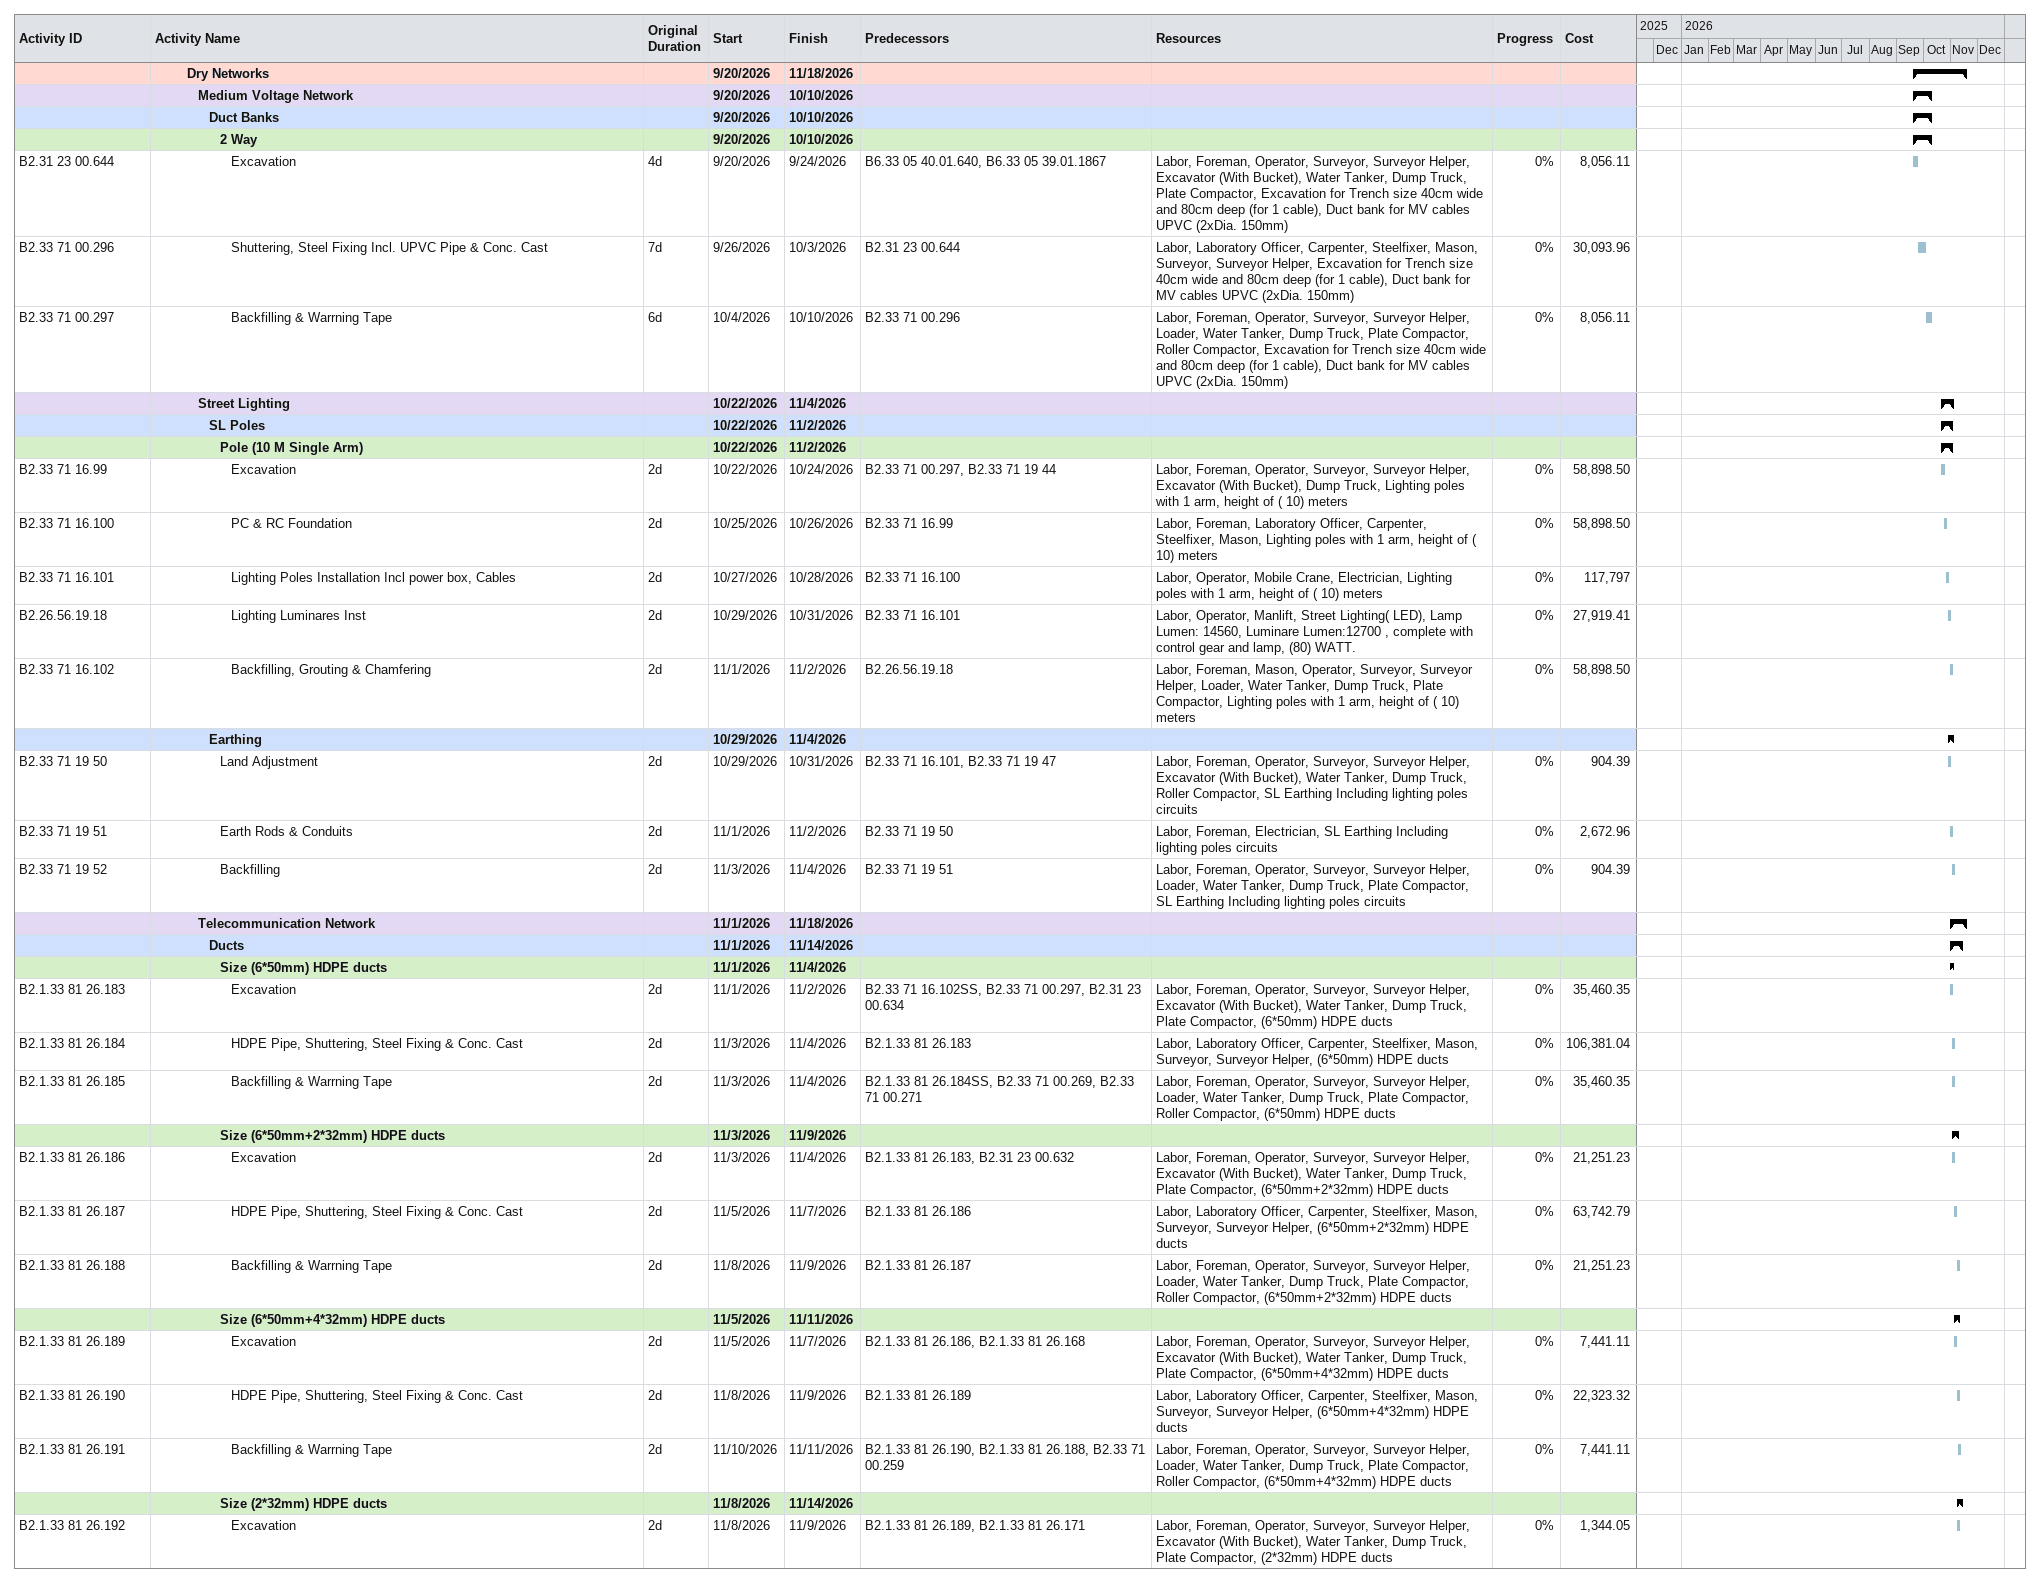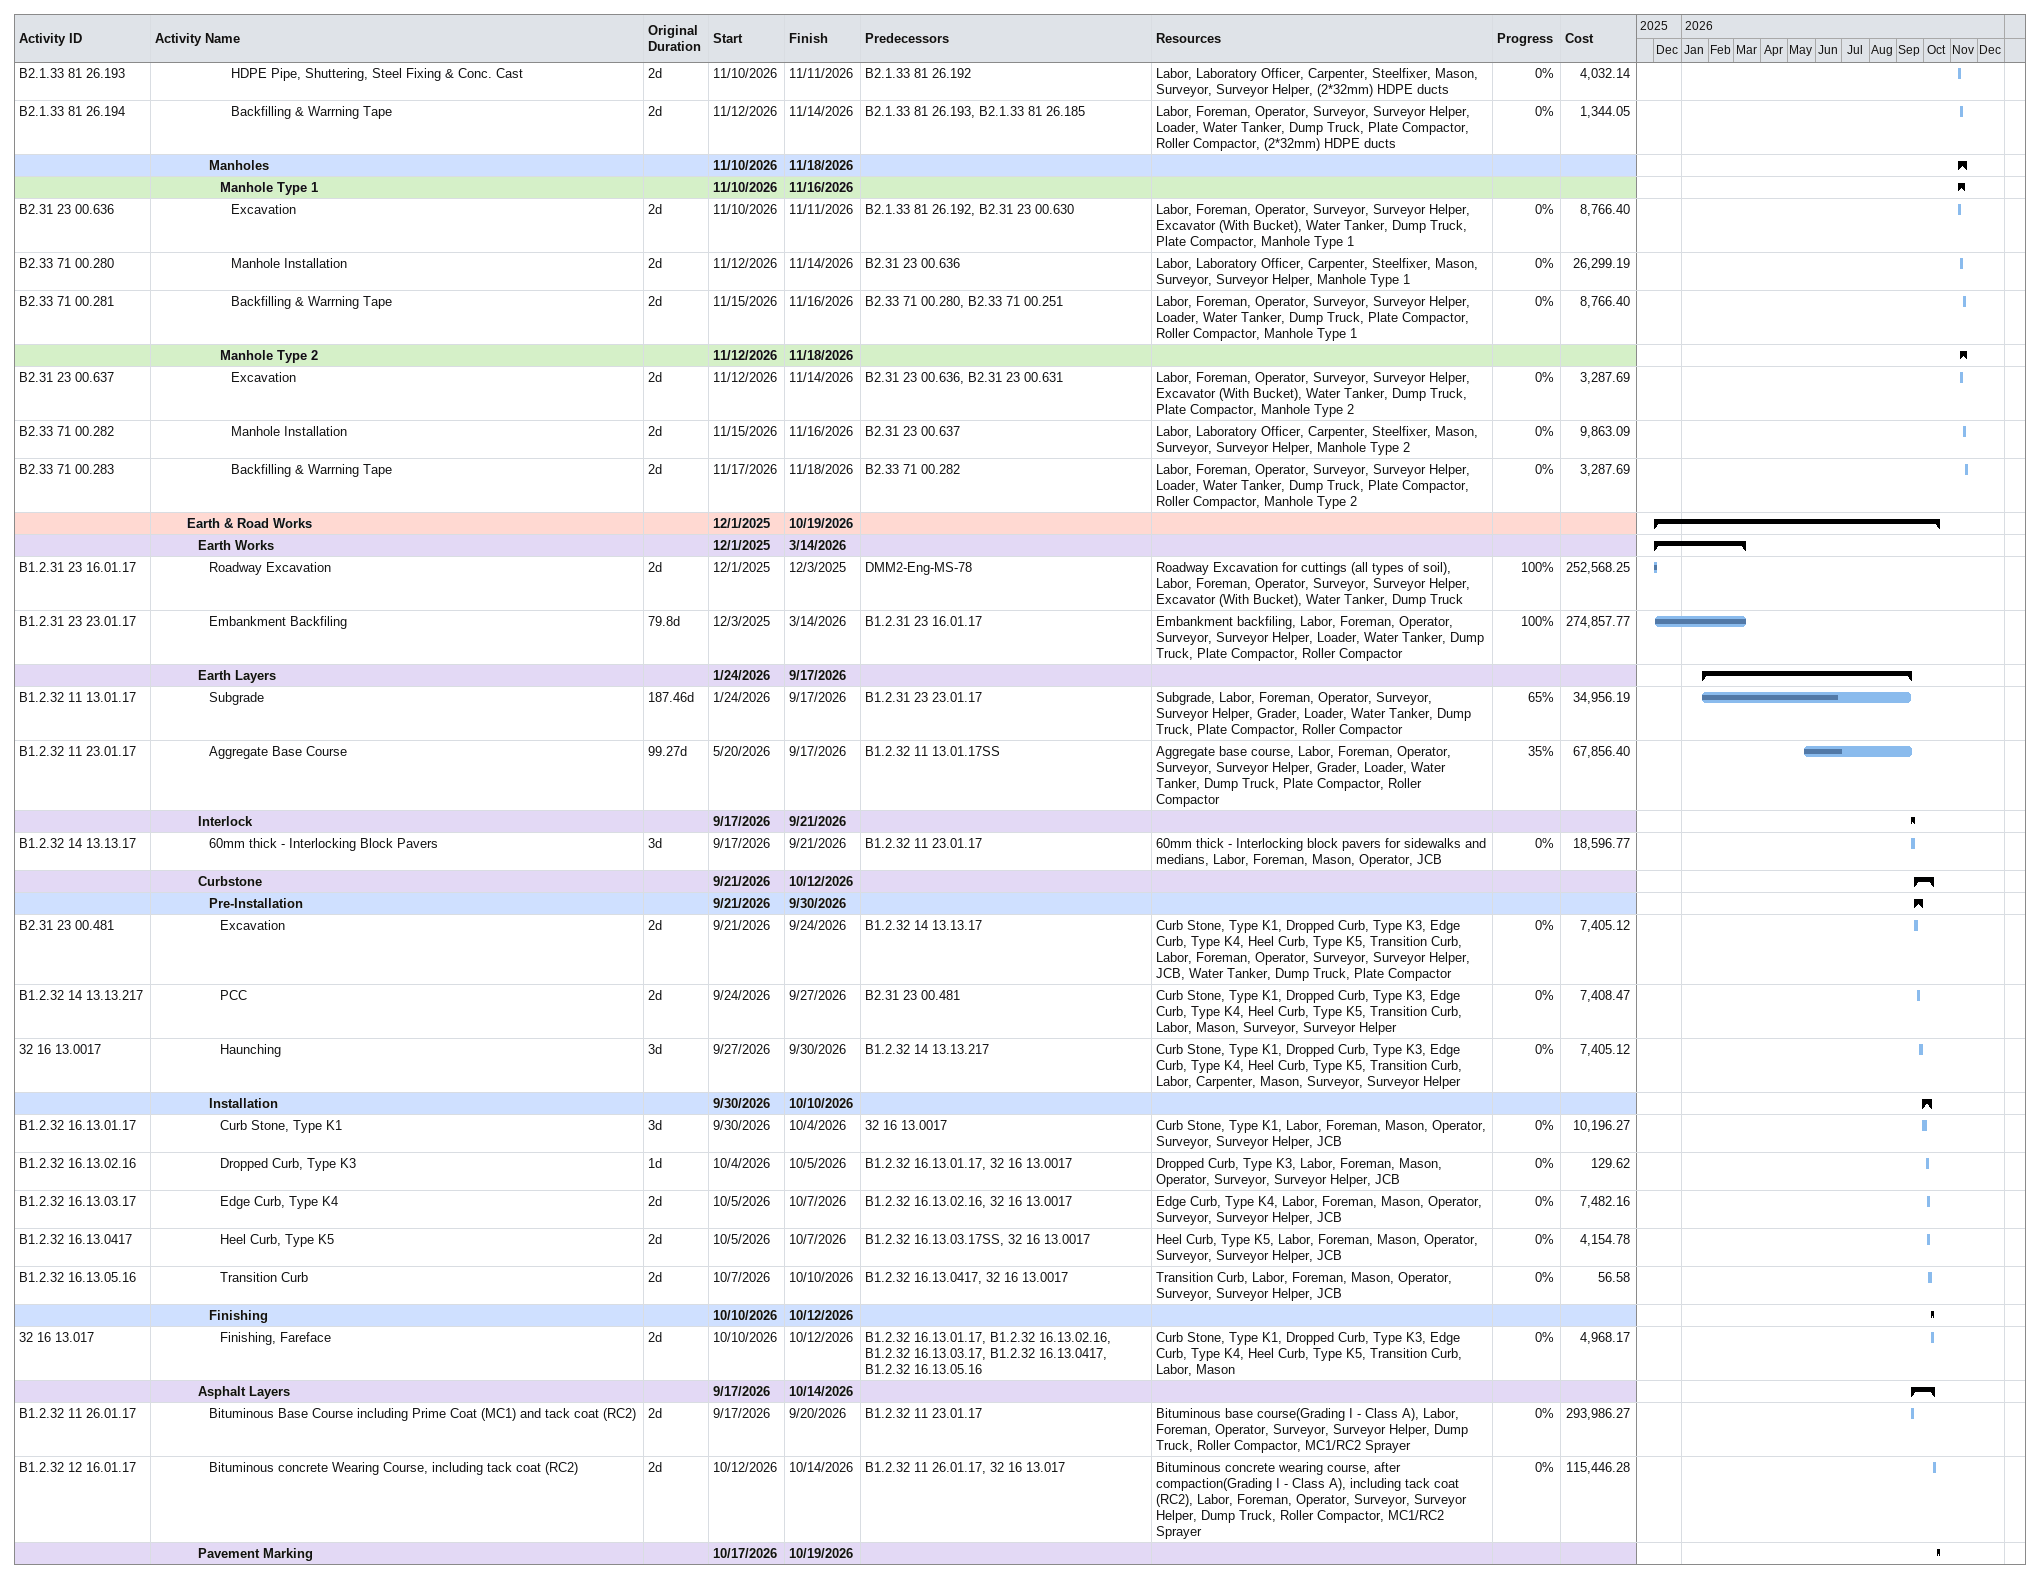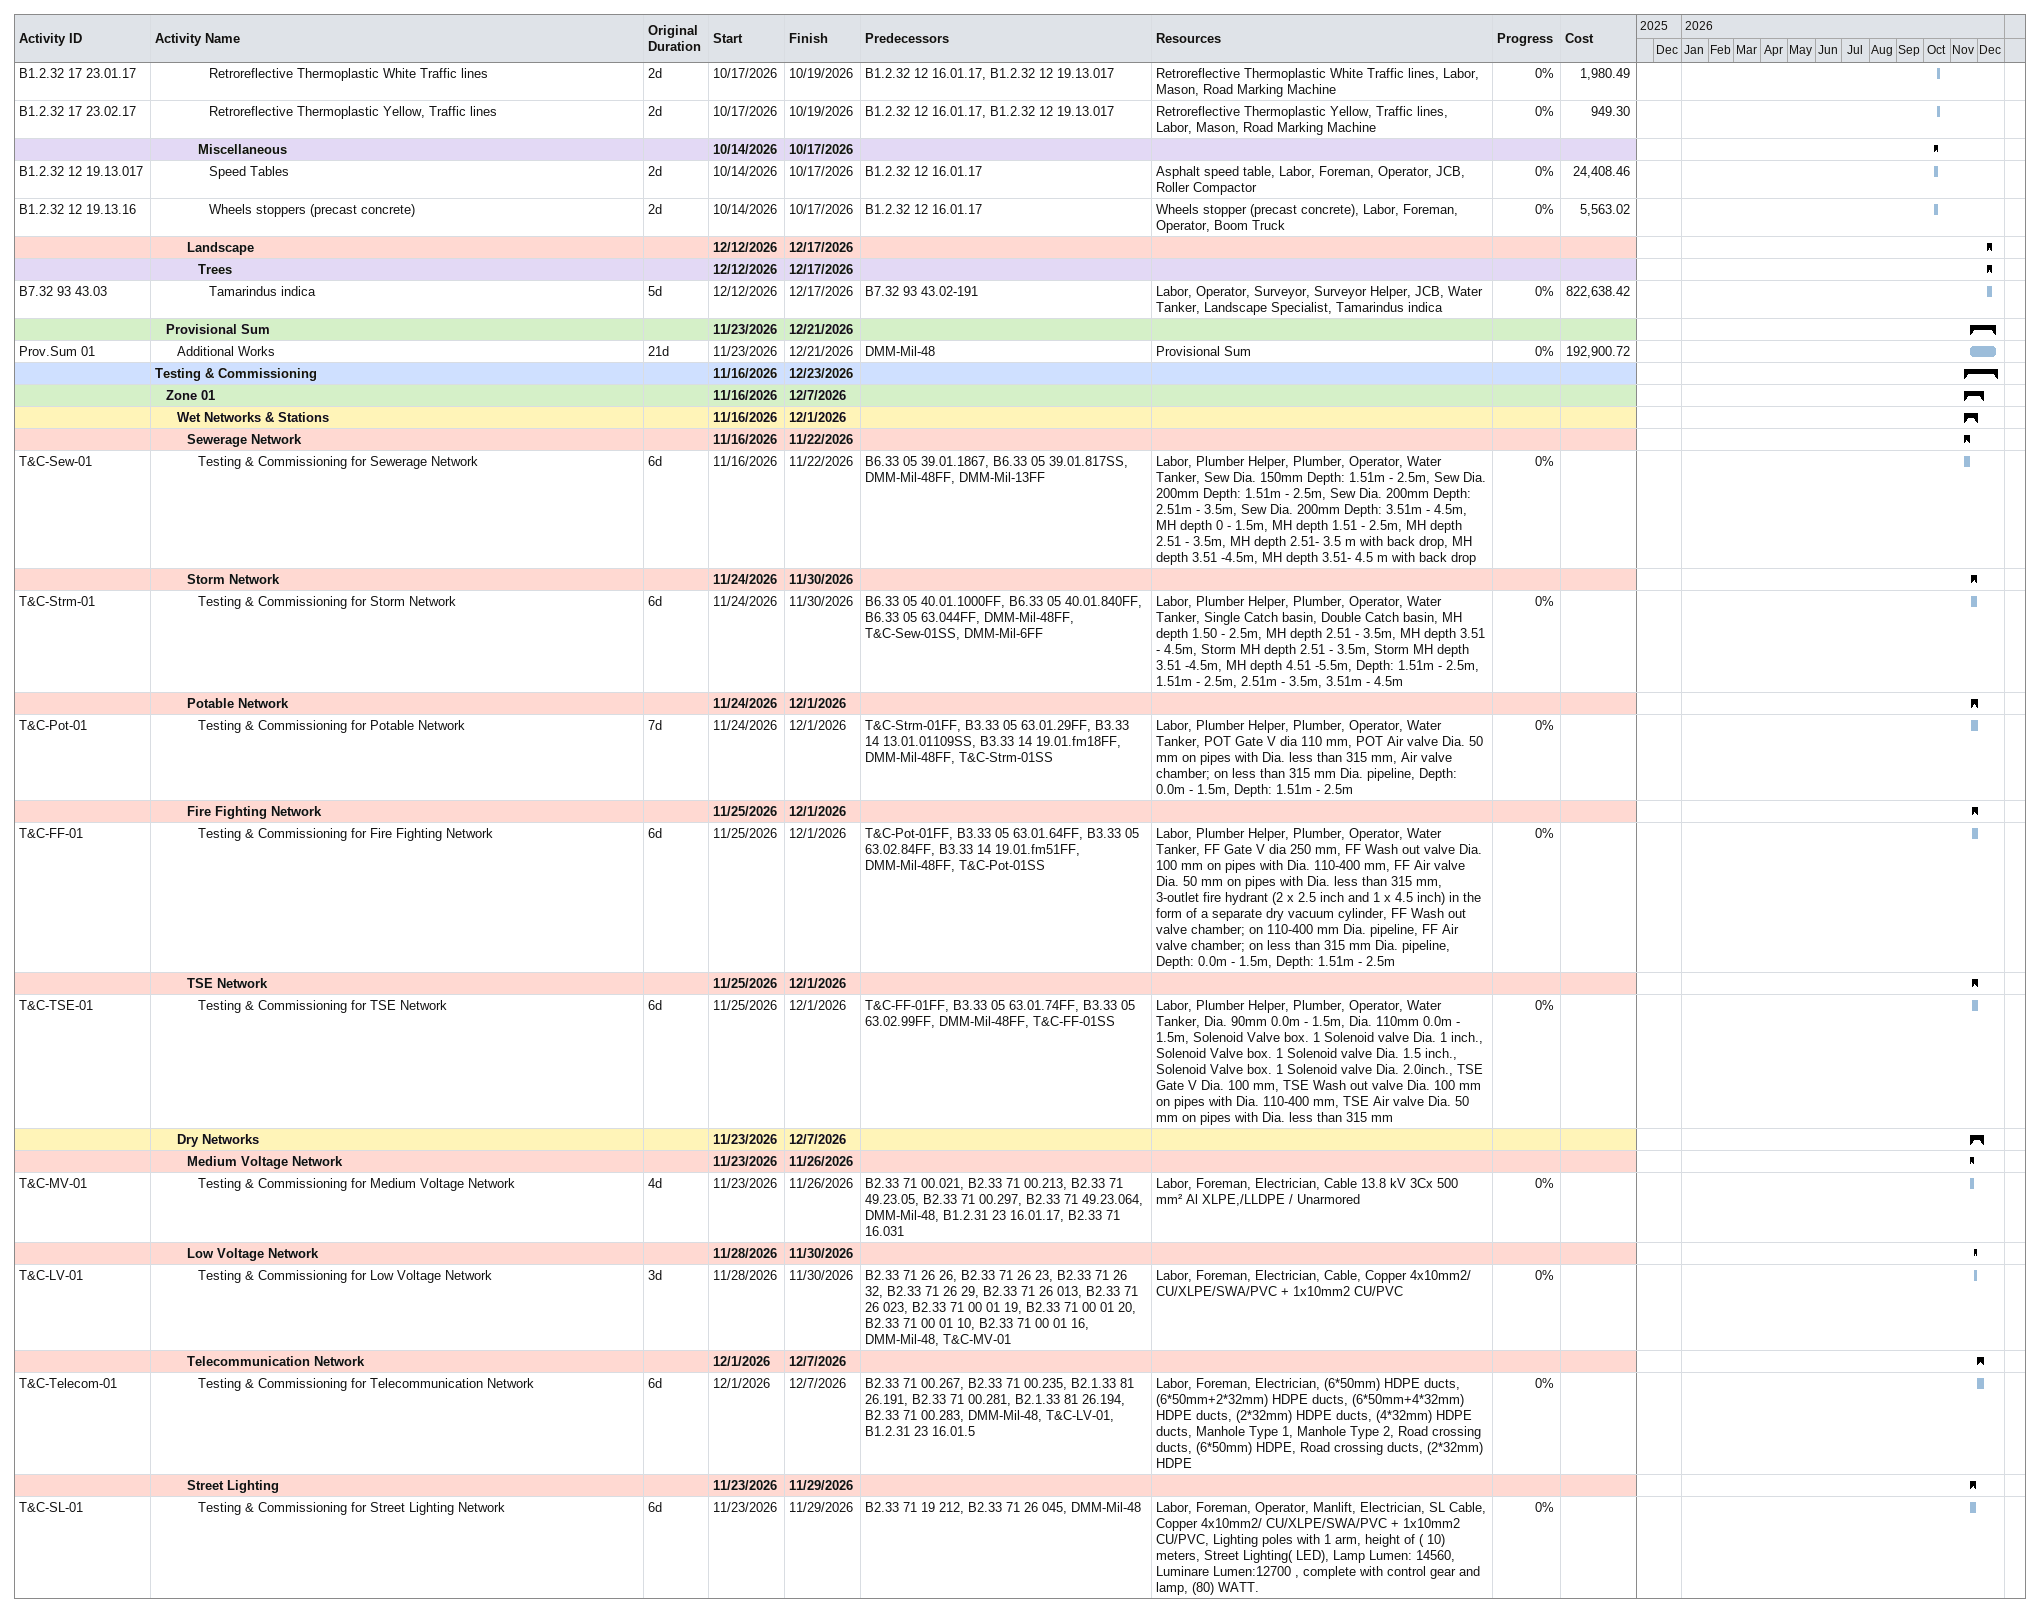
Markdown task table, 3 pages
| ID | Level | Task | Original duration | Start | Finish | Predecessors | Resources | % complete | Cost |
|---|---|---|---|---|---|---|---|---|---|
|  | 4 | **Dry Networks** |  | 2026-09-20 | 2026-11-18 |  |  |  |  |
|  | 5 | **Medium Voltage Network** |  | 2026-09-20 | 2026-10-10 |  |  |  |  |
|  | 6 | **Duct Banks** |  | 2026-09-20 | 2026-10-10 |  |  |  |  |
|  | 7 | **2 Way** |  | 2026-09-20 | 2026-10-10 |  |  |  |  |
| B2.31 23 00.644 | 8 | Excavation | 4d | 2026-09-20 | 2026-09-24 | B6.33 05 40.01.640, B6.33 05 39.01.1867 | Labor, Foreman, Operator, Surveyor, Surveyor Helper, Excavator (With Bucket), Water Tanker, Dump Truck, Plate Compactor, Excavation for Trench size 40cm wide and 80cm deep (for 1 cable), Duct bank for MV cables UPVC (2xDia. 150mm) | 0 | 8056.11 |
| B2.33 71 00.296 | 8 | Shuttering, Steel Fixing Incl. UPVC Pipe & Conc. Cast | 7d | 2026-09-26 | 2026-10-03 | B2.31 23 00.644 | Labor, Laboratory Officer, Carpenter, Steelfixer, Mason, Surveyor, Surveyor Helper, Excavation for Trench size 40cm wide and 80cm deep (for 1 cable), Duct bank for MV cables UPVC (2xDia. 150mm) | 0 | 30093.96 |
| B2.33 71 00.297 | 8 | Backfilling & Warrning Tape | 6d | 2026-10-04 | 2026-10-10 | B2.33 71 00.296 | Labor, Foreman, Operator, Surveyor, Surveyor Helper, Loader, Water Tanker, Dump Truck, Plate Compactor, Roller Compactor, Excavation for Trench size 40cm wide and 80cm deep (for 1 cable), Duct bank for MV cables UPVC (2xDia. 150mm) | 0 | 8056.11 |
|  | 5 | **Street Lighting** |  | 2026-10-22 | 2026-11-04 |  |  |  |  |
|  | 6 | **SL Poles** |  | 2026-10-22 | 2026-11-02 |  |  |  |  |
|  | 7 | **Pole (10 M Single Arm)** |  | 2026-10-22 | 2026-11-02 |  |  |  |  |
| B2.33 71 16.99 | 8 | Excavation | 2d | 2026-10-22 | 2026-10-24 | B2.33 71 00.297, B2.33 71 19 44 | Labor, Foreman, Operator, Surveyor, Surveyor Helper, Excavator (With Bucket), Dump Truck, Lighting poles with 1 arm, height of ( 10) meters | 0 | 58898.50 |
| B2.33 71 16.100 | 8 | PC & RC Foundation | 2d | 2026-10-25 | 2026-10-26 | B2.33 71 16.99 | Labor, Foreman, Laboratory Officer, Carpenter, Steelfixer, Mason, Lighting poles with 1 arm, height of ( 10) meters | 0 | 58898.50 |
| B2.33 71 16.101 | 8 | Lighting Poles Installation Incl power box, Cables | 2d | 2026-10-27 | 2026-10-28 | B2.33 71 16.100 | Labor, Operator, Mobile Crane, Electrician, Lighting poles with 1 arm, height of ( 10) meters | 0 | 117797 |
| B2.26.56.19.18 | 8 | Lighting Luminares Inst | 2d | 2026-10-29 | 2026-10-31 | B2.33 71 16.101 | Labor, Operator, Manlift, Street Lighting( LED), Lamp Lumen: 14560, Luminare Lumen:12700 , complete with control gear and lamp, (80) WATT. | 0 | 27919.41 |
| B2.33 71 16.102 | 8 | Backfilling, Grouting & Chamfering | 2d | 2026-11-01 | 2026-11-02 | B2.26.56.19.18 | Labor, Foreman, Mason, Operator, Surveyor, Surveyor Helper, Loader, Water Tanker, Dump Truck, Plate Compactor, Lighting poles with 1 arm, height of ( 10) meters | 0 | 58898.50 |
|  | 6 | **Earthing** |  | 2026-10-29 | 2026-11-04 |  |  |  |  |
| B2.33 71 19 50 | 7 | Land Adjustment | 2d | 2026-10-29 | 2026-10-31 | B2.33 71 16.101, B2.33 71 19 47 | Labor, Foreman, Operator, Surveyor, Surveyor Helper, Excavator (With Bucket), Water Tanker, Dump Truck, Roller Compactor, SL Earthing Including lighting poles circuits | 0 | 904.39 |
| B2.33 71 19 51 | 7 | Earth Rods & Conduits | 2d | 2026-11-01 | 2026-11-02 | B2.33 71 19 50 | Labor, Foreman, Electrician, SL Earthing Including lighting poles circuits | 0 | 2672.96 |
| B2.33 71 19 52 | 7 | Backfilling | 2d | 2026-11-03 | 2026-11-04 | B2.33 71 19 51 | Labor, Foreman, Operator, Surveyor, Surveyor Helper, Loader, Water Tanker, Dump Truck, Plate Compactor, SL Earthing Including lighting poles circuits | 0 | 904.39 |
|  | 5 | **Telecommunication Network** |  | 2026-11-01 | 2026-11-18 |  |  |  |  |
|  | 6 | **Ducts** |  | 2026-11-01 | 2026-11-14 |  |  |  |  |
|  | 7 | **Size (6*50mm) HDPE ducts** |  | 2026-11-01 | 2026-11-04 |  |  |  |  |
| B2.1.33 81 26.183 | 8 | Excavation | 2d | 2026-11-01 | 2026-11-02 | B2.33 71 16.102SS, B2.33 71 00.297, B2.31 23 00.634 | Labor, Foreman, Operator, Surveyor, Surveyor Helper, Excavator (With Bucket), Water Tanker, Dump Truck, Plate Compactor, (6*50mm) HDPE ducts | 0 | 35460.35 |
| B2.1.33 81 26.184 | 8 | HDPE Pipe, Shuttering, Steel Fixing & Conc. Cast | 2d | 2026-11-03 | 2026-11-04 | B2.1.33 81 26.183 | Labor, Laboratory Officer, Carpenter, Steelfixer, Mason, Surveyor, Surveyor Helper, (6*50mm) HDPE ducts | 0 | 106381.04 |
| B2.1.33 81 26.185 | 8 | Backfilling & Warrning Tape | 2d | 2026-11-03 | 2026-11-04 | B2.1.33 81 26.184SS, B2.33 71 00.269, B2.33 71 00.271 | Labor, Foreman, Operator, Surveyor, Surveyor Helper, Loader, Water Tanker, Dump Truck, Plate Compactor, Roller Compactor, (6*50mm) HDPE ducts | 0 | 35460.35 |
|  | 7 | **Size (6*50mm+2*32mm) HDPE ducts** |  | 2026-11-03 | 2026-11-09 |  |  |  |  |
| B2.1.33 81 26.186 | 8 | Excavation | 2d | 2026-11-03 | 2026-11-04 | B2.1.33 81 26.183, B2.31 23 00.632 | Labor, Foreman, Operator, Surveyor, Surveyor Helper, Excavator (With Bucket), Water Tanker, Dump Truck, Plate Compactor, (6*50mm+2*32mm) HDPE ducts | 0 | 21251.23 |
| B2.1.33 81 26.187 | 8 | HDPE Pipe, Shuttering, Steel Fixing & Conc. Cast | 2d | 2026-11-05 | 2026-11-07 | B2.1.33 81 26.186 | Labor, Laboratory Officer, Carpenter, Steelfixer, Mason, Surveyor, Surveyor Helper, (6*50mm+2*32mm) HDPE ducts | 0 | 63742.79 |
| B2.1.33 81 26.188 | 8 | Backfilling & Warrning Tape | 2d | 2026-11-08 | 2026-11-09 | B2.1.33 81 26.187 | Labor, Foreman, Operator, Surveyor, Surveyor Helper, Loader, Water Tanker, Dump Truck, Plate Compactor, Roller Compactor, (6*50mm+2*32mm) HDPE ducts | 0 | 21251.23 |
|  | 7 | **Size (6*50mm+4*32mm) HDPE ducts** |  | 2026-11-05 | 2026-11-11 |  |  |  |  |
| B2.1.33 81 26.189 | 8 | Excavation | 2d | 2026-11-05 | 2026-11-07 | B2.1.33 81 26.186, B2.1.33 81 26.168 | Labor, Foreman, Operator, Surveyor, Surveyor Helper, Excavator (With Bucket), Water Tanker, Dump Truck, Plate Compactor, (6*50mm+4*32mm) HDPE ducts | 0 | 7441.11 |
| B2.1.33 81 26.190 | 8 | HDPE Pipe, Shuttering, Steel Fixing & Conc. Cast | 2d | 2026-11-08 | 2026-11-09 | B2.1.33 81 26.189 | Labor, Laboratory Officer, Carpenter, Steelfixer, Mason, Surveyor, Surveyor Helper, (6*50mm+4*32mm) HDPE ducts | 0 | 22323.32 |
| B2.1.33 81 26.191 | 8 | Backfilling & Warrning Tape | 2d | 2026-11-10 | 2026-11-11 | B2.1.33 81 26.190, B2.1.33 81 26.188, B2.33 71 00.259 | Labor, Foreman, Operator, Surveyor, Surveyor Helper, Loader, Water Tanker, Dump Truck, Plate Compactor, Roller Compactor, (6*50mm+4*32mm) HDPE ducts | 0 | 7441.11 |
|  | 7 | **Size (2*32mm) HDPE ducts** |  | 2026-11-08 | 2026-11-14 |  |  |  |  |
| B2.1.33 81 26.192 | 8 | Excavation | 2d | 2026-11-08 | 2026-11-09 | B2.1.33 81 26.189, B2.1.33 81 26.171 | Labor, Foreman, Operator, Surveyor, Surveyor Helper, Excavator (With Bucket), Water Tanker, Dump Truck, Plate Compactor, (2*32mm) HDPE ducts | 0 | 1344.05 |
| B2.1.33 81 26.193 | 8 | HDPE Pipe, Shuttering, Steel Fixing & Conc. Cast | 2d | 2026-11-10 | 2026-11-11 | B2.1.33 81 26.192 | Labor, Laboratory Officer, Carpenter, Steelfixer, Mason, Surveyor, Surveyor Helper, (2*32mm) HDPE ducts | 0 | 4032.14 |
| B2.1.33 81 26.194 | 8 | Backfilling & Warrning Tape | 2d | 2026-11-12 | 2026-11-14 | B2.1.33 81 26.193, B2.1.33 81 26.185 | Labor, Foreman, Operator, Surveyor, Surveyor Helper, Loader, Water Tanker, Dump Truck, Plate Compactor, Roller Compactor, (2*32mm) HDPE ducts | 0 | 1344.05 |
|  | 6 | **Manholes** |  | 2026-11-10 | 2026-11-18 |  |  |  |  |
|  | 7 | **Manhole Type 1** |  | 2026-11-10 | 2026-11-16 |  |  |  |  |
| B2.31 23 00.636 | 8 | Excavation | 2d | 2026-11-10 | 2026-11-11 | B2.1.33 81 26.192, B2.31 23 00.630 | Labor, Foreman, Operator, Surveyor, Surveyor Helper, Excavator (With Bucket), Water Tanker, Dump Truck, Plate Compactor, Manhole Type 1 | 0 | 8766.40 |
| B2.33 71 00.280 | 8 | Manhole Installation | 2d | 2026-11-12 | 2026-11-14 | B2.31 23 00.636 | Labor, Laboratory Officer, Carpenter, Steelfixer, Mason, Surveyor, Surveyor Helper, Manhole Type 1 | 0 | 26299.19 |
| B2.33 71 00.281 | 8 | Backfilling & Warrning Tape | 2d | 2026-11-15 | 2026-11-16 | B2.33 71 00.280, B2.33 71 00.251 | Labor, Foreman, Operator, Surveyor, Surveyor Helper, Loader, Water Tanker, Dump Truck, Plate Compactor, Roller Compactor, Manhole Type 1 | 0 | 8766.40 |
|  | 7 | **Manhole Type 2** |  | 2026-11-12 | 2026-11-18 |  |  |  |  |
| B2.31 23 00.637 | 8 | Excavation | 2d | 2026-11-12 | 2026-11-14 | B2.31 23 00.636, B2.31 23 00.631 | Labor, Foreman, Operator, Surveyor, Surveyor Helper, Excavator (With Bucket), Water Tanker, Dump Truck, Plate Compactor, Manhole Type 2 | 0 | 3287.69 |
| B2.33 71 00.282 | 8 | Manhole Installation | 2d | 2026-11-15 | 2026-11-16 | B2.31 23 00.637 | Labor, Laboratory Officer, Carpenter, Steelfixer, Mason, Surveyor, Surveyor Helper, Manhole Type 2 | 0 | 9863.09 |
| B2.33 71 00.283 | 8 | Backfilling & Warrning Tape | 2d | 2026-11-17 | 2026-11-18 | B2.33 71 00.282 | Labor, Foreman, Operator, Surveyor, Surveyor Helper, Loader, Water Tanker, Dump Truck, Plate Compactor, Roller Compactor, Manhole Type 2 | 0 | 3287.69 |
|  | 4 | **Earth & Road Works** |  | 2025-12-01 | 2026-10-19 |  |  |  |  |
|  | 5 | **Earth Works** |  | 2025-12-01 | 2026-03-14 |  |  |  |  |
| B1.2.31 23 16.01.17 | 6 | Roadway Excavation | 2d | 2025-12-01 | 2025-12-03 | DMM2-Eng-MS-78 | Roadway Excavation for cuttings (all types of soil), Labor, Foreman, Operator, Surveyor, Surveyor Helper, Excavator (With Bucket), Water Tanker, Dump Truck | 100 | 252568.25 |
| B1.2.31 23 23.01.17 | 6 | Embankment Backfiling | 79.8d | 2025-12-03 | 2026-03-14 | B1.2.31 23 16.01.17 | Embankment backfiling, Labor, Foreman, Operator, Surveyor, Surveyor Helper, Loader, Water Tanker, Dump Truck, Plate Compactor, Roller Compactor | 100 | 274857.77 |
|  | 5 | **Earth Layers** |  | 2026-01-24 | 2026-09-17 |  |  |  |  |
| B1.2.32 11 13.01.17 | 6 | Subgrade | 187.46d | 2026-01-24 | 2026-09-17 | B1.2.31 23 23.01.17 | Subgrade, Labor, Foreman, Operator, Surveyor, Surveyor Helper, Grader, Loader, Water Tanker, Dump Truck, Plate Compactor, Roller Compactor | 65 | 34956.19 |
| B1.2.32 11 23.01.17 | 6 | Aggregate Base Course | 99.27d | 2026-05-20 | 2026-09-17 | B1.2.32 11 13.01.17SS | Aggregate base course, Labor, Foreman, Operator, Surveyor, Surveyor Helper, Grader, Loader, Water Tanker, Dump Truck, Plate Compactor, Roller Compactor | 35 | 67856.40 |
|  | 5 | **Interlock** |  | 2026-09-17 | 2026-09-21 |  |  |  |  |
| B1.2.32 14 13.13.17 | 6 | 60mm thick - Interlocking Block Pavers | 3d | 2026-09-17 | 2026-09-21 | B1.2.32 11 23.01.17 | 60mm thick - Interlocking block pavers for sidewalks and medians, Labor, Foreman, Mason, Operator, JCB | 0 | 18596.77 |
|  | 5 | **Curbstone** |  | 2026-09-21 | 2026-10-12 |  |  |  |  |
|  | 6 | **Pre-Installation** |  | 2026-09-21 | 2026-09-30 |  |  |  |  |
| B2.31 23 00.481 | 7 | Excavation | 2d | 2026-09-21 | 2026-09-24 | B1.2.32 14 13.13.17 | Curb Stone, Type K1, Dropped Curb, Type K3, Edge Curb, Type K4, Heel Curb, Type K5, Transition Curb, Labor, Foreman, Operator, Surveyor, Surveyor Helper, JCB, Water Tanker, Dump Truck, Plate Compactor | 0 | 7405.12 |
| B1.2.32 14 13.13.217 | 7 | PCC | 2d | 2026-09-24 | 2026-09-27 | B2.31 23 00.481 | Curb Stone, Type K1, Dropped Curb, Type K3, Edge Curb, Type K4, Heel Curb, Type K5, Transition Curb, Labor, Mason, Surveyor, Surveyor Helper | 0 | 7408.47 |
| 32 16 13.0017 | 7 | Haunching | 3d | 2026-09-27 | 2026-09-30 | B1.2.32 14 13.13.217 | Curb Stone, Type K1, Dropped Curb, Type K3, Edge Curb, Type K4, Heel Curb, Type K5, Transition Curb, Labor, Carpenter, Mason, Surveyor, Surveyor Helper | 0 | 7405.12 |
|  | 6 | **Installation** |  | 2026-09-30 | 2026-10-10 |  |  |  |  |
| B1.2.32 16.13.01.17 | 7 | Curb Stone, Type K1 | 3d | 2026-09-30 | 2026-10-04 | 32 16 13.0017 | Curb Stone, Type K1, Labor, Foreman, Mason, Operator, Surveyor, Surveyor Helper, JCB | 0 | 10196.27 |
| B1.2.32 16.13.02.16 | 7 | Dropped Curb, Type K3 | 1d | 2026-10-04 | 2026-10-05 | B1.2.32 16.13.01.17, 32 16 13.0017 | Dropped Curb, Type K3, Labor, Foreman, Mason, Operator, Surveyor, Surveyor Helper, JCB | 0 | 129.62 |
| B1.2.32 16.13.03.17 | 7 | Edge Curb, Type K4 | 2d | 2026-10-05 | 2026-10-07 | B1.2.32 16.13.02.16, 32 16 13.0017 | Edge Curb, Type K4, Labor, Foreman, Mason, Operator, Surveyor, Surveyor Helper, JCB | 0 | 7482.16 |
| B1.2.32 16.13.0417 | 7 | Heel Curb, Type K5 | 2d | 2026-10-05 | 2026-10-07 | B1.2.32 16.13.03.17SS, 32 16 13.0017 | Heel Curb, Type K5, Labor, Foreman, Mason, Operator, Surveyor, Surveyor Helper, JCB | 0 | 4154.78 |
| B1.2.32 16.13.05.16 | 7 | Transition Curb | 2d | 2026-10-07 | 2026-10-10 | B1.2.32 16.13.0417, 32 16 13.0017 | Transition Curb, Labor, Foreman, Mason, Operator, Surveyor, Surveyor Helper, JCB | 0 | 56.58 |
|  | 6 | **Finishing** |  | 2026-10-10 | 2026-10-12 |  |  |  |  |
| 32 16 13.017 | 7 | Finishing, Fareface | 2d | 2026-10-10 | 2026-10-12 | B1.2.32 16.13.01.17, B1.2.32 16.13.02.16, B1.2.32 16.13.03.17, B1.2.32 16.13.0417, B1.2.32 16.13.05.16 | Curb Stone, Type K1, Dropped Curb, Type K3, Edge Curb, Type K4, Heel Curb, Type K5, Transition Curb, Labor, Mason | 0 | 4968.17 |
|  | 5 | **Asphalt Layers** |  | 2026-09-17 | 2026-10-14 |  |  |  |  |
| B1.2.32 11 26.01.17 | 6 | Bituminous Base Course including Prime Coat (MC1) and tack coat (RC2) | 2d | 2026-09-17 | 2026-09-20 | B1.2.32 11 23.01.17 | Bituminous base course(Grading I - Class A), Labor, Foreman, Operator, Surveyor, Surveyor Helper, Dump Truck, Roller Compactor, MC1/RC2 Sprayer | 0 | 293986.27 |
| B1.2.32 12 16.01.17 | 6 | Bituminous concrete Wearing Course, including tack coat (RC2) | 2d | 2026-10-12 | 2026-10-14 | B1.2.32 11 26.01.17, 32 16 13.017 | Bituminous concrete wearing course, after compaction(Grading I - Class A), including tack coat (RC2), Labor, Foreman, Operator, Surveyor, Surveyor Helper, Dump Truck, Roller Compactor, MC1/RC2 Sprayer | 0 | 115446.28 |
|  | 5 | **Pavement Marking** |  | 2026-10-17 | 2026-10-19 |  |  |  |  |
| B1.2.32 17 23.01.17 | 6 | Retroreflective Thermoplastic White Traffic lines | 2d | 2026-10-17 | 2026-10-19 | B1.2.32 12 16.01.17, B1.2.32 12 19.13.017 | Retroreflective Thermoplastic White Traffic lines, Labor, Mason, Road Marking Machine | 0 | 1980.49 |
| B1.2.32 17 23.02.17 | 6 | Retroreflective Thermoplastic Yellow, Traffic lines | 2d | 2026-10-17 | 2026-10-19 | B1.2.32 12 16.01.17, B1.2.32 12 19.13.017 | Retroreflective Thermoplastic Yellow, Traffic lines, Labor, Mason, Road Marking Machine | 0 | 949.30 |
|  | 5 | **Miscellaneous** |  | 2026-10-14 | 2026-10-17 |  |  |  |  |
| B1.2.32 12 19.13.017 | 6 | Speed Tables | 2d | 2026-10-14 | 2026-10-17 | B1.2.32 12 16.01.17 | Asphalt speed table, Labor, Foreman, Operator, JCB, Roller Compactor | 0 | 24408.46 |
| B1.2.32 12 19.13.16 | 6 | Wheels stoppers (precast concrete) | 2d | 2026-10-14 | 2026-10-17 | B1.2.32 12 16.01.17 | Wheels stopper (precast concrete), Labor, Foreman, Operator, Boom Truck | 0 | 5563.02 |
|  | 4 | **Landscape** |  | 2026-12-12 | 2026-12-17 |  |  |  |  |
|  | 5 | **Trees** |  | 2026-12-12 | 2026-12-17 |  |  |  |  |
| B7.32 93 43.03 | 6 | Tamarindus indica | 5d | 2026-12-12 | 2026-12-17 | B7.32 93 43.02-191 | Labor, Operator, Surveyor, Surveyor Helper, JCB, Water Tanker, Landscape Specialist, Tamarindus indica | 0 | 822638.42 |
|  | 2 | **Provisional Sum** |  | 2026-11-23 | 2026-12-21 |  |  |  |  |
| Prov.Sum 01 | 3 | Additional Works | 21d | 2026-11-23 | 2026-12-21 | DMM-Mil-48 | Provisional Sum | 0 | 192900.72 |
|  | 1 | **Testing & Commissioning** |  | 2026-11-16 | 2026-12-23 |  |  |  |  |
|  | 2 | **Zone 01** |  | 2026-11-16 | 2026-12-07 |  |  |  |  |
|  | 3 | **Wet Networks & Stations** |  | 2026-11-16 | 2026-12-01 |  |  |  |  |
|  | 4 | **Sewerage Network** |  | 2026-11-16 | 2026-11-22 |  |  |  |  |
| T&C-Sew-01 | 5 | Testing & Commissioning for Sewerage Network | 6d | 2026-11-16 | 2026-11-22 | B6.33 05 39.01.1867, B6.33 05 39.01.817SS, DMM-Mil-48FF, DMM-Mil-13FF | Labor, Plumber Helper, Plumber, Operator, Water Tanker, Sew Dia. 150mm Depth: 1.51m - 2.5m, Sew Dia. 200mm Depth: 1.51m - 2.5m, Sew Dia. 200mm Depth: 2.51m - 3.5m, Sew Dia. 200mm Depth: 3.51m - 4.5m, MH depth 0 - 1.5m, MH depth 1.51 - 2.5m, MH depth 2.51 - 3.5m, MH depth 2.51- 3.5 m with back drop, MH depth 3.51 -4.5m, MH depth 3.51- 4.5 m with back drop | 0 |  |
|  | 4 | **Storm Network** |  | 2026-11-24 | 2026-11-30 |  |  |  |  |
| T&C-Strm-01 | 5 | Testing & Commissioning for Storm Network | 6d | 2026-11-24 | 2026-11-30 | B6.33 05 40.01.1000FF, B6.33 05 40.01.840FF, B6.33 05 63.044FF, DMM-Mil-48FF, T&C-Sew-01SS, DMM-Mil-6FF | Labor, Plumber Helper, Plumber, Operator, Water Tanker, Single Catch basin, Double Catch basin, MH depth 1.50 - 2.5m, MH depth 2.51 - 3.5m, MH depth 3.51 - 4.5m, Storm MH depth 2.51 - 3.5m, Storm MH depth 3.51 -4.5m, MH depth 4.51 -5.5m, Depth: 1.51m - 2.5m, 1.51m - 2.5m, 2.51m - 3.5m, 3.51m - 4.5m | 0 |  |
|  | 4 | **Potable Network** |  | 2026-11-24 | 2026-12-01 |  |  |  |  |
| T&C-Pot-01 | 5 | Testing & Commissioning for Potable Network | 7d | 2026-11-24 | 2026-12-01 | T&C-Strm-01FF, B3.33 05 63.01.29FF, B3.33 14 13.01.01109SS, B3.33 14 19.01.fm18FF, DMM-Mil-48FF, T&C-Strm-01SS | Labor, Plumber Helper, Plumber, Operator, Water Tanker, POT Gate V dia 110 mm, POT Air valve Dia. 50 mm on pipes with Dia. less than 315 mm, Air valve chamber; on less than 315 mm Dia. pipeline, Depth: 0.0m - 1.5m, Depth: 1.51m - 2.5m | 0 |  |
|  | 4 | **Fire Fighting Network** |  | 2026-11-25 | 2026-12-01 |  |  |  |  |
| T&C-FF-01 | 5 | Testing & Commissioning for Fire Fighting Network | 6d | 2026-11-25 | 2026-12-01 | T&C-Pot-01FF, B3.33 05 63.01.64FF, B3.33 05 63.02.84FF, B3.33 14 19.01.fm51FF, DMM-Mil-48FF, T&C-Pot-01SS | Labor, Plumber Helper, Plumber, Operator, Water Tanker, FF Gate V dia 250 mm, FF Wash out valve Dia. 100 mm on pipes with Dia. 110-400 mm, FF Air valve Dia. 50 mm on pipes with Dia. less than 315 mm, 3-outlet fire hydrant (2 x 2.5 inch and 1 x 4.5 inch) in the form of a separate dry vacuum cylinder, FF Wash out valve chamber; on 110-400 mm Dia. pipeline, FF Air valve chamber; on less than 315 mm Dia. pipeline, Depth: 0.0m - 1.5m, Depth: 1.51m - 2.5m | 0 |  |
|  | 4 | **TSE Network** |  | 2026-11-25 | 2026-12-01 |  |  |  |  |
| T&C-TSE-01 | 5 | Testing & Commissioning for TSE Network | 6d | 2026-11-25 | 2026-12-01 | T&C-FF-01FF, B3.33 05 63.01.74FF, B3.33 05 63.02.99FF, DMM-Mil-48FF, T&C-FF-01SS | Labor, Plumber Helper, Plumber, Operator, Water Tanker, Dia. 90mm 0.0m - 1.5m, Dia. 110mm 0.0m - 1.5m, Solenoid Valve box. 1 Solenoid valve Dia. 1 inch., Solenoid Valve box. 1 Solenoid valve Dia. 1.5 inch., Solenoid Valve box. 1 Solenoid valve Dia. 2.0inch., TSE Gate V Dia. 100 mm, TSE Wash out valve Dia. 100 mm on pipes with Dia. 110-400 mm, TSE Air valve Dia. 50 mm on pipes with Dia. less than 315 mm | 0 |  |
|  | 3 | **Dry Networks** |  | 2026-11-23 | 2026-12-07 |  |  |  |  |
|  | 4 | **Medium Voltage Network** |  | 2026-11-23 | 2026-11-26 |  |  |  |  |
| T&C-MV-01 | 5 | Testing & Commissioning for Medium Voltage Network | 4d | 2026-11-23 | 2026-11-26 | B2.33 71 00.021, B2.33 71 00.213, B2.33 71 49.23.05, B2.33 71 00.297, B2.33 71 49.23.064, DMM-Mil-48, B1.2.31 23 16.01.17, B2.33 71 16.031 | Labor, Foreman, Electrician, Cable 13.8 kV 3Cx 500 mm² Al XLPE,/LLDPE / Unarmored | 0 |  |
|  | 4 | **Low Voltage Network** |  | 2026-11-28 | 2026-11-30 |  |  |  |  |
| T&C-LV-01 | 5 | Testing & Commissioning for Low Voltage Network | 3d | 2026-11-28 | 2026-11-30 | B2.33 71 26 26, B2.33 71 26 23, B2.33 71 26 32, B2.33 71 26 29, B2.33 71 26 013, B2.33 71 26 023, B2.33 71 00 01 19, B2.33 71 00 01 20, B2.33 71 00 01 10, B2.33 71 00 01 16, DMM-Mil-48, T&C-MV-01 | Labor, Foreman, Electrician, Cable, Copper 4x10mm2/ CU/XLPE/SWA/PVC + 1x10mm2 CU/PVC | 0 |  |
|  | 4 | **Telecommunication Network** |  | 2026-12-01 | 2026-12-07 |  |  |  |  |
| T&C-Telecom-01 | 5 | Testing & Commissioning for Telecommunication Network | 6d | 2026-12-01 | 2026-12-07 | B2.33 71 00.267, B2.33 71 00.235, B2.1.33 81 26.191, B2.33 71 00.281, B2.1.33 81 26.194, B2.33 71 00.283, DMM-Mil-48, T&C-LV-01, B1.2.31 23 16.01.5 | Labor, Foreman, Electrician, (6*50mm) HDPE ducts, (6*50mm+2*32mm) HDPE ducts, (6*50mm+4*32mm) HDPE ducts, (2*32mm) HDPE ducts, (4*32mm) HDPE ducts, Manhole Type 1, Manhole Type 2, Road crossing ducts, (6*50mm) HDPE, Road crossing ducts, (2*32mm) HDPE | 0 |  |
|  | 4 | **Street Lighting** |  | 2026-11-23 | 2026-11-29 |  |  |  |  |
| T&C-SL-01 | 5 | Testing & Commissioning for Street Lighting Network | 6d | 2026-11-23 | 2026-11-29 | B2.33 71 19 212, B2.33 71 26 045, DMM-Mil-48 | Labor, Foreman, Operator, Manlift, Electrician, SL Cable, Copper 4x10mm2/ CU/XLPE/SWA/PVC + 1x10mm2 CU/PVC, Lighting poles with 1 arm, height of ( 10) meters, Street Lighting( LED), Lamp Lumen: 14560, Luminare Lumen:12700 , complete with control gear and lamp, (80) WATT. | 0 |  |
